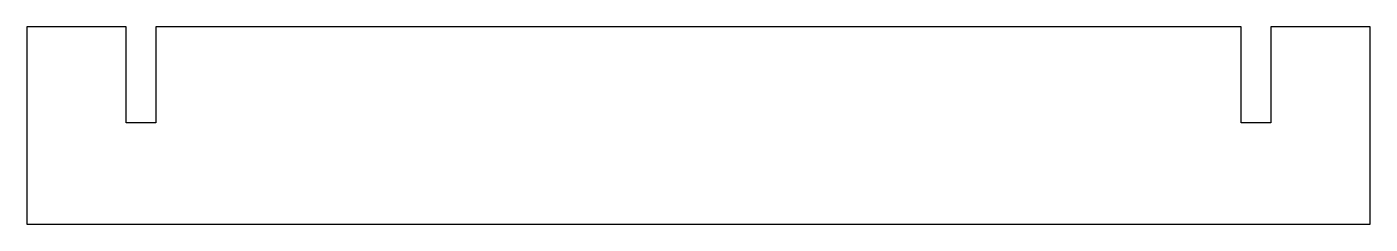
# Model space of a CAD drawing. Header units: metres. Extents: x 0 to 240, y 0 to 35.
import ezdxf

# ---------------------------------------------------------------- set-up
doc = ezdxf.new("R2010")
doc.units = ezdxf.units.M

msp = doc.modelspace()

# ---------------------------------------------------------------- linework, layer by layer
for p, q in [((17.35, 34.9285), (-0.449997, 34.9285)), ((-0.449997, 34.9285), (-0.449997, -0.449997)), ((17.35, 17.6893), (17.35, 34.9285)), ((217.35, 34.9285), (22.65, 34.9285)), ((22.65, 34.9285), (22.65, 17.6893)), ((217.35, 17.6893), (217.35, 34.9285)), ((240.45, 34.9285), (222.65, 34.9285)), ((222.65, 34.9285), (222.65, 17.6893)), ((240.45, -0.449997), (240.45, 34.9285)), ((22.65, 17.6893), (17.35, 17.6893)), ((222.65, 17.6893), (217.35, 17.6893)), ((-0.449997, -0.449997), (240.45, -0.449997))]:
    msp.add_line(p, q)

doc.saveas('drawing.dxf')
